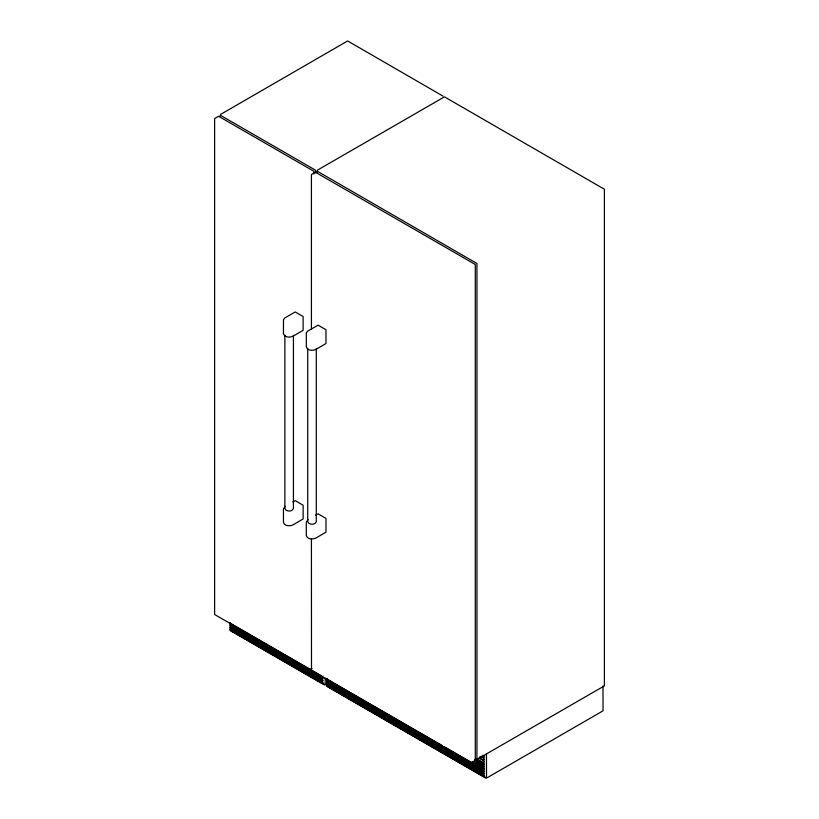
<?xml version="1.0" encoding="UTF-8"?>
<svg xmlns="http://www.w3.org/2000/svg" width="819" height="819" viewBox="0 0 819 819"><rect width="100%" height="100%" fill="white"/><g stroke="black" fill="none" stroke-linecap="round" stroke-linejoin="round"><path stroke-width="1.23" d="M220.516 114.455L347.645 40.95L443.038 96.13M218.878 116.615L220.741 115.479L315.51 170.198L315.581 172.922M315.694 172.512L317.557 171.376L476.945 263.483L476.945 759.018L475.081 760.104M323.055 676.115L322.44 676.381M308.067 519.553L306.306 522.01L306.306 535.554C307.248 539.486 312.96 539.608 315.95 538.011L325.982 532.196L326.003 518.478L318.151 513.841L315.694 515.141M285.207 506.347L283.446 508.814L283.446 522.358C284.388 526.289 290.1 526.412 293.089 524.815L303.122 518.99L303.143 505.282L295.29 500.634L292.833 501.945M311.988 668.447L309.991 669.573L214.619 614.516L214.619 118.53L218.612 116.278L313.872 171.273L313.943 173.997M327.549 683.558L325.215 684.889L298.577 669.532M602.989 685.984L603.04 710.831L486.65 778.04L473.167 770.331M486.455 753.941L486.527 777.354L485.503 777.978L326.863 686.394L326.822 678.941M482.186 755.394C486.23 755.783 484.029 759.827 481.603 756.469M479.975 756.48C486.885 758.568 485.176 762.632 479.391 757.555M478.88 758.21C488.933 762.428 483.814 764.547 477.19 758.64M477.16 759.285L604.402 685.872L604.402 189.24L444.461 96.847L317.403 170.178L317.332 172.911M475.573 758.66L484.428 763.769L484.479 764.475L483.886 764.854L474.979 759.725M474.467 760.38L484.428 766.134L484.459 766.881L483.886 767.219L473.884 761.455M472.256 761.465L484.428 768.488L484.459 769.246L483.886 769.573L444.103 746.621M230.415 623.249L230.334 622.563M231.48 623.863L283.026 653.623M285.176 654.862L321.376 675.767M441.932 745.372L327.201 679.125L327.16 678.419M232.289 631.254L251.116 642.127M253.276 643.376L261.066 647.87M263.227 649.119L271.007 653.613M273.167 654.862L276.525 656.807M278.685 658.046L280.948 659.356M283.108 660.605L296.417 668.284M331.326 688.441L334.695 690.386M336.865 691.635L339.127 692.946M341.298 694.195L354.647 701.903M356.808 703.152L370.157 710.861M372.328 712.11L410.053 733.885M412.223 735.145L425.563 742.843M427.733 744.102L435.534 748.607M437.704 749.856L441.083 751.801M443.243 753.05L445.516 754.36M447.676 755.609L451.054 757.565M453.214 758.814L455.487 760.124M457.647 761.373L461.025 763.318M463.196 764.567L470.997 769.082M325.163 678.019L325.163 684.182L324.14 684.807L230.047 630.497L230.006 623.044M316.288 348.495L316.288 521.683C315.376 525.174 308.64 525.143 307.729 521.683L307.729 348.495M311.425 329.166L311.425 174.488L315.305 172.174L475.286 264.486L475.286 760.472L471.355 762.735L311.486 670.464L311.425 538.677M293.427 335.299L293.427 508.486C292.516 511.947 285.78 511.957 284.869 508.486L284.869 335.299M283.487 319.727L283.446 333.691C284.388 337.633 290.1 337.745 293.089 336.159L303.122 330.333L303.122 316.523L295.198 311.957L284.654 318.048L283.487 319.727M306.347 332.923L306.306 346.887C307.248 350.829 312.96 350.941 315.95 349.355L325.982 343.53L325.982 329.729L318.059 325.153L307.514 331.255L306.347 332.923M230.354 624.836L230.385 625.593L322.471 678.756L323.096 678.439L323.096 677.722L230.968 624.518L230.354 624.836M230.354 627.2L230.385 627.948L322.471 681.121L323.096 680.804L323.096 680.077L230.968 626.873L230.385 627.159M230.354 629.555L230.385 630.313L322.471 683.476L323.096 683.159L323.096 682.442L230.968 629.238L230.354 629.555M327.17 680.732L327.201 681.49L483.845 771.928L484.459 771.611L484.459 770.884L327.784 680.415L327.17 680.732M327.17 683.097L327.201 683.855L483.845 774.283L484.459 773.965L484.459 773.249L327.784 682.78L327.201 683.056M327.17 685.452L327.201 686.209L483.845 776.647L484.459 776.33L484.459 775.603L327.784 685.134L327.201 685.421"/></g></svg>
